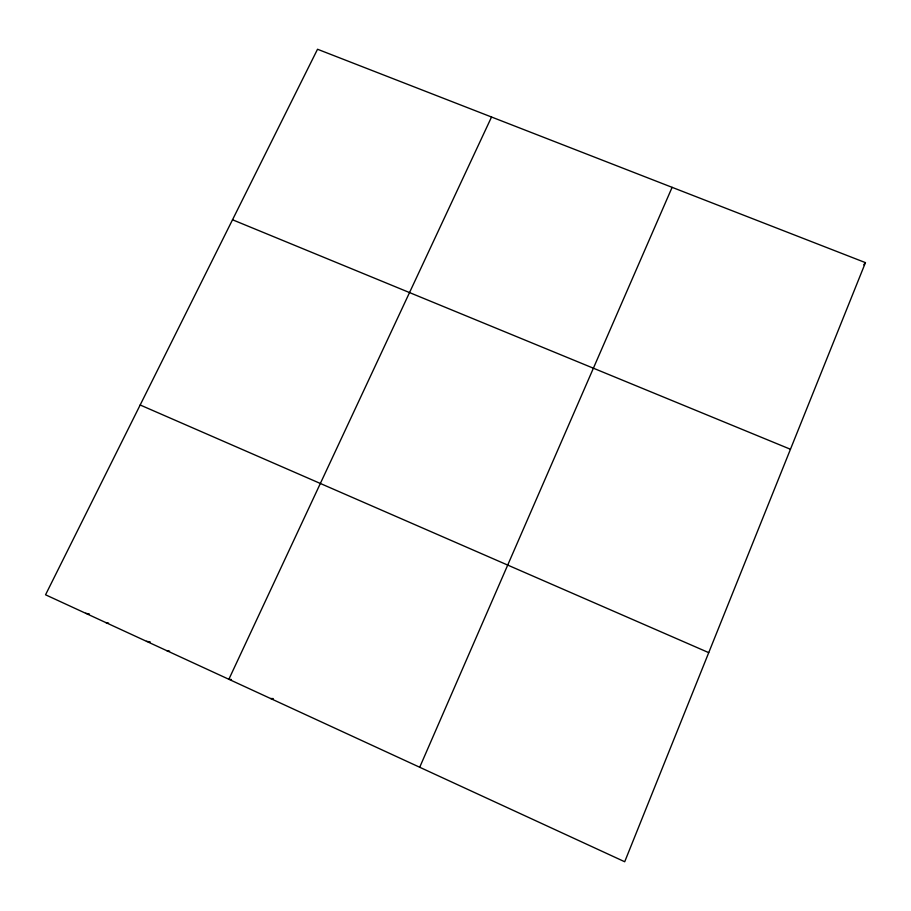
<?xml version="1.0" encoding="UTF-8"?>
<svg xmlns="http://www.w3.org/2000/svg" width="911" height="911" viewBox="0 0 911 911"><rect width="100%" height="100%" fill="white"/><g stroke="black" fill="none" stroke-linecap="round" stroke-linejoin="round"><path stroke-width="1.37" d="M865.45 262.63L624.707 861.749L45.55 594.792L317.529 49.251L865.45 262.63L863.719 264.85M419.709 767.256L672.113 187.336M491.541 117.018L228.866 679.287L231.451 679.492M270.601 698.532L273.289 698.566M166.941 650.75L169.617 651.137M146.489 641.321L150.19 641.913M105.847 622.589L108.568 623.101M85.657 613.285L89.449 614.048M232.521 219.767L790.452 449.26M140.18 404.996L708.735 652.64"/></g></svg>
